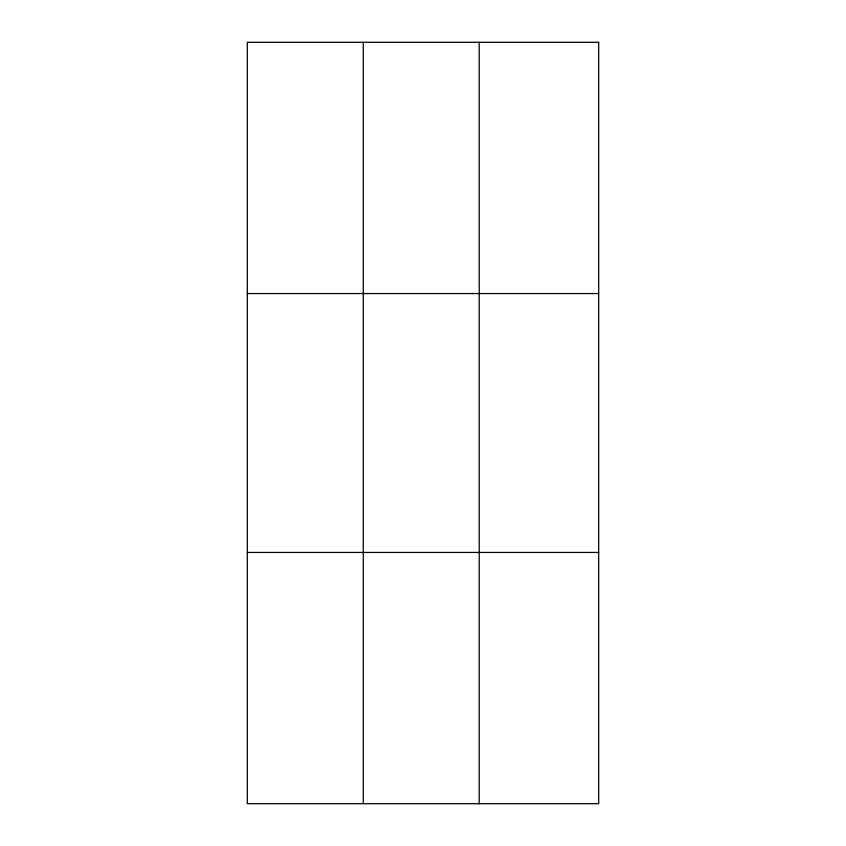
<?xml version="1.0" encoding="UTF-8"?>
<svg xmlns="http://www.w3.org/2000/svg" width="846" height="846" viewBox="0 0 846 846"><rect width="100%" height="100%" fill="white"/><g stroke="black" fill="none" stroke-linecap="round" stroke-linejoin="round"><path stroke-width="1.27" d="M363.272 803.7L363.272 42.3M479.217 803.7L479.217 42.3M247.318 293.562L598.682 293.562M247.318 552.438L598.682 552.438M598.682 42.3L598.682 803.7L247.318 803.7L247.318 42.3L598.682 42.3"/></g></svg>
